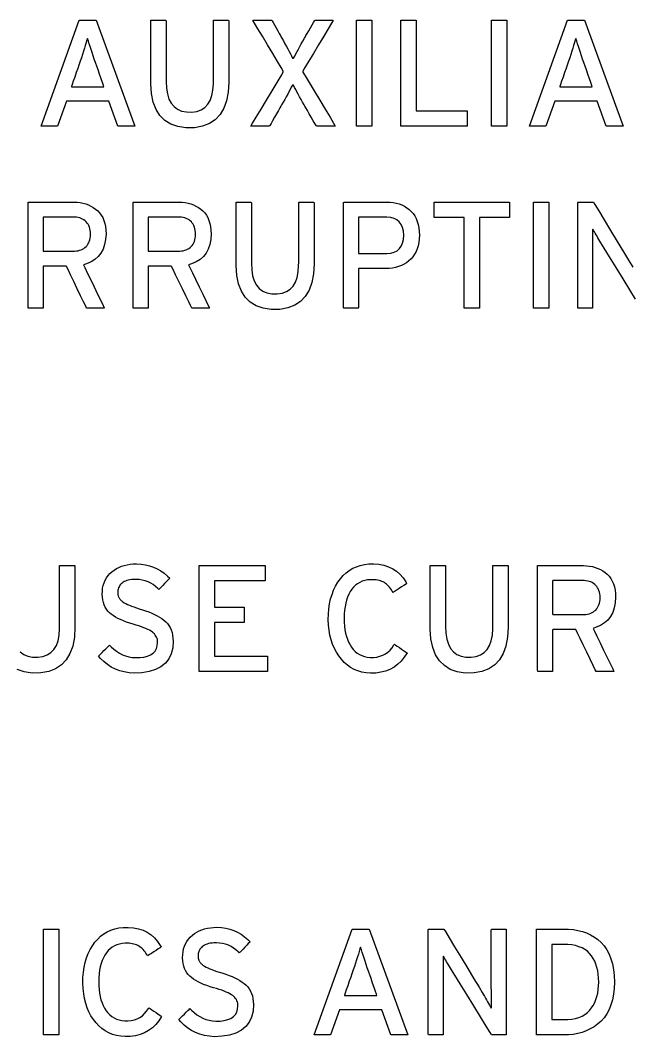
# Model space of a CAD drawing. Extents: x 1 to 47.7, y 0.2 to 35.
# Drawn here: x 10.667 to 12.182, y 21.796 to 24.312 of the extents above; entities that cross this region are included whole.
import ezdxf

# ---------------------------------------------------------------- set-up
doc = ezdxf.new("R2010")
doc.units = 0
doc.header["$MEASUREMENT"] = 0
doc.layers.add('7_0_____DWG', color=7, linetype='CONTINUOUS')

msp = doc.modelspace()

# ---------------------------------------------------------------- linework, layer by layer
at = {"layer": '7_0_____DWG'}
for points in [[(10.9077, 24.05), (10.8857, 24.1123), (10.7806, 24.1123), (10.7588, 24.05), (10.718, 24.05), (10.8124, 24.3124), (10.8542, 24.3124), (10.9498, 24.05), (10.9077, 24.05)], [(11.4984, 24.05), (11.4984, 24.3124), (11.5364, 24.3124), (11.5364, 24.05), (11.4984, 24.05)], [(11.6081, 24.05), (11.6081, 24.3124), (11.6461, 24.3124), (11.6461, 24.0884), (11.7729, 24.0884), (11.7729, 24.05), (11.6081, 24.05)], [(11.8327, 24.05), (11.8327, 24.3124), (11.8708, 24.3124), (11.8708, 24.05), (11.8327, 24.05)], [(12.1165, 24.05), (12.0945, 24.1123), (11.9894, 24.1123), (11.9676, 24.05), (11.9268, 24.05), (12.0213, 24.3124), (12.063, 24.3124), (12.1586, 24.05), (12.1165, 24.05)], [(11.8036, 23.8239), (11.8036, 23.6), (11.7655, 23.6), (11.7655, 23.8239), (11.6914, 23.8239), (11.6914, 23.8624), (11.8778, 23.8624), (11.8778, 23.8239), (11.8036, 23.8239)], [(11.9367, 23.6), (11.9367, 23.8624), (11.9748, 23.8624), (11.9748, 23.6), (11.9367, 23.6)], [(12.1897, 23.622), (12.1755, 23.6451), (12.1588, 23.6722), (12.1415, 23.7004), (12.1253, 23.7266), (12.1122, 23.748), (12.1039, 23.7614), (12.1013, 23.7658), (12.0988, 23.7699), (12.0964, 23.7739), (12.0941, 23.7778), (12.0919, 23.7815), (12.0897, 23.7852), (12.0877, 23.7887), (12.0857, 23.7921), (12.0838, 23.7954), (12.083, 23.7933), (12.083, 23.787), (12.083, 23.7805), (12.083, 23.7737), (12.0831, 23.7668), (12.0831, 23.7597), (12.0832, 23.7524), (12.0833, 23.7449), (12.0833, 23.7371), (12.0833, 23.7323), (12.0833, 23.7201), (12.0833, 23.7017), (12.0833, 23.6797), (12.0833, 23.6563), (12.0833, 23.6343), (12.0833, 23.6159), (12.0833, 23.6037), (12.0833, 23.6), (12.0816, 23.6), (12.0777, 23.6), (12.0724, 23.6), (12.0662, 23.6), (12.0599, 23.6), (12.0542, 23.6), (12.0496, 23.6), (12.0469, 23.6), (12.0464, 23.6018), (12.0464, 23.6188), (12.0464, 23.6498), (12.0464, 23.6899), (12.0464, 23.7344), (12.0464, 23.7786), (12.0464, 23.8177), (12.0464, 23.8469), (12.0464, 23.8616), (12.0471, 23.8624), (12.0503, 23.8624), (12.0554, 23.8624), (12.0615, 23.8624), (12.0682, 23.8624), (12.0746, 23.8624), (12.08, 23.8624), (12.0838, 23.8624), (12.0852, 23.8624), (12.0887, 23.8565), (12.0982, 23.841), (12.1117, 23.8185), (12.1276, 23.7921), (12.1441, 23.7647), (12.1596, 23.7392), (12.1721, 23.7184), (12.18, 23.7053), (12.1827, 23.7008)], [(10.6664, 22.7486), (10.675, 22.7421), (10.6853, 22.7378), (10.6971, 22.7354), (10.7103, 22.7352), (10.7226, 22.737), (10.7333, 22.7409), (10.7424, 22.7467), (10.7499, 22.7545), (10.7558, 22.7643), (10.76, 22.776), (10.7627, 22.7896), (10.7637, 22.8053), (10.7638, 22.8124), (10.7638, 22.826), (10.7638, 22.8469), (10.7638, 22.8722), (10.7638, 22.8989), (10.7638, 22.9241), (10.7638, 22.945), (10.7638, 22.9586), (10.7638, 22.9624), (10.7658, 22.9624), (10.77, 22.9624), (10.7756, 22.9624), (10.7821, 22.9624), (10.7887, 22.9624), (10.7946, 22.9624), (10.7991, 22.9624), (10.8016, 22.9624), (10.8018, 22.9603), (10.8018, 22.9485), (10.8018, 22.9289), (10.8018, 22.9044), (10.8018, 22.8779), (10.8018, 22.8522), (10.8018, 22.8303), (10.8018, 22.8151), (10.8018, 22.8094), (10.8003, 22.7848), (10.7962, 22.7631), (10.7895, 22.7445), (10.7802, 22.7289), (10.7684, 22.7163), (10.7539, 22.7067), (10.7369, 22.7001), (10.7172, 22.6965), (10.6955, 22.6962), (10.6757, 22.6993), (10.6584, 22.7054)], [(11.1093, 22.7), (11.1093, 22.9624), (11.273, 22.9624), (11.273, 22.9243), (11.1473, 22.9243), (11.1473, 22.8591), (11.2204, 22.8591), (11.2204, 22.821), (11.1473, 22.821), (11.1473, 22.7381), (11.2786, 22.7381), (11.2786, 22.7), (11.1093, 22.7)], [(10.7238, 21.8), (10.7238, 22.0624), (10.7619, 22.0624), (10.7619, 21.8), (10.7238, 21.8)], [(11.5835, 21.8), (11.5615, 21.8623), (11.4564, 21.8623), (11.4346, 21.8), (11.3938, 21.8), (11.4883, 22.0624), (11.53, 22.0624), (11.6256, 21.8), (11.5835, 21.8)]]:
    msp.add_lwpolyline(points, dxfattribs=at)
for points in [[(11.1825, 24.1594), (11.181, 24.1347), (11.1769, 24.1131), (11.1702, 24.0945), (11.1609, 24.0789), (11.149, 24.0663), (11.1346, 24.0567), (11.1175, 24.0501), (11.0979, 24.0465), (11.0762, 24.0462), (11.0564, 24.0493), (11.0391, 24.0553), (11.0244, 24.0644), (11.0123, 24.0765), (11.0027, 24.0917), (10.9957, 24.1098), (10.9913, 24.1309), (10.9894, 24.155), (10.9893, 24.1639), (10.9893, 24.1774), (10.9893, 24.1981), (10.9893, 24.2231), (10.9893, 24.2495), (10.9893, 24.2745), (10.9893, 24.2952), (10.9893, 24.3087), (10.9894, 24.3124), (10.9914, 24.3124), (10.9955, 24.3124), (11.0012, 24.3124), (11.0077, 24.3124), (11.0142, 24.3124), (11.0201, 24.3124), (11.0247, 24.3124), (11.0271, 24.3124), (11.0274, 24.3103), (11.0274, 24.2986), (11.0274, 24.2793), (11.0274, 24.2551), (11.0274, 24.2289), (11.0274, 24.2035), (11.0274, 24.1819), (11.0274, 24.1668), (11.0274, 24.1612), (11.0282, 24.1446), (11.0305, 24.13), (11.0345, 24.1175), (11.04, 24.107), (11.0471, 24.0986), (11.0557, 24.0921), (11.0659, 24.0877), (11.0777, 24.0854), (11.0909, 24.0851), (11.1033, 24.087), (11.114, 24.0909), (11.1231, 24.0967), (11.1306, 24.1045), (11.1364, 24.1142), (11.1407, 24.1259), (11.1434, 24.1396), (11.1444, 24.1552), (11.1444, 24.1624), (11.1444, 24.176), (11.1444, 24.1969), (11.1444, 24.2221), (11.1444, 24.2488), (11.1444, 24.2741), (11.1444, 24.295), (11.1444, 24.3086), (11.1445, 24.3124), (11.1464, 24.3124), (11.1506, 24.3124), (11.1563, 24.3124), (11.1628, 24.3124), (11.1693, 24.3124), (11.1752, 24.3124), (11.1798, 24.3124), (11.1822, 24.3124), (11.1825, 24.3102), (11.1825, 24.2985), (11.1825, 24.2789), (11.1825, 24.2544), (11.1825, 24.2279), (11.1825, 24.2022), (11.1825, 24.1803), (11.1825, 24.1651)], [(11.3997, 24.05), (11.3986, 24.0518), (11.3957, 24.0568), (11.3916, 24.0639), (11.3868, 24.0722), (11.3818, 24.0809), (11.3771, 24.0891), (11.3732, 24.0957), (11.3708, 24.0999), (11.3692, 24.1028), (11.3652, 24.1098), (11.3615, 24.1165), (11.3579, 24.123), (11.3545, 24.1292), (11.3512, 24.1352), (11.3482, 24.1409), (11.3453, 24.1464), (11.3425, 24.1516), (11.34, 24.1516), (11.3374, 24.1465), (11.3346, 24.1411), (11.3316, 24.1354), (11.3284, 24.1294), (11.3249, 24.1232), (11.3213, 24.1167), (11.3174, 24.1099), (11.3134, 24.1028), (11.3117, 24.0999), (11.3093, 24.0957), (11.3055, 24.0891), (11.3009, 24.0809), (11.2959, 24.0722), (11.2911, 24.0639), (11.2871, 24.0568), (11.2843, 24.0518), (11.2832, 24.05), (11.2815, 24.05), (11.2771, 24.05), (11.2707, 24.05), (11.2631, 24.05), (11.2552, 24.05), (11.2479, 24.05), (11.2419, 24.05), (11.238, 24.05), (11.2373, 24.0503), (11.2416, 24.0575), (11.2504, 24.0722), (11.2624, 24.0921), (11.276, 24.1147), (11.2897, 24.1377), (11.3022, 24.1585), (11.312, 24.1747), (11.3176, 24.184), (11.3176, 24.1865), (11.3124, 24.1952), (11.3033, 24.2105), (11.2915, 24.23), (11.2786, 24.2516), (11.2659, 24.2728), (11.2547, 24.2915), (11.2464, 24.3053), (11.2424, 24.3121), (11.2432, 24.3124), (11.2471, 24.3124), (11.2532, 24.3124), (11.2606, 24.3124), (11.2686, 24.3124), (11.2763, 24.3124), (11.2828, 24.3124), (11.2874, 24.3124), (11.2891, 24.3124), (11.2899, 24.3108), (11.2922, 24.3068), (11.2956, 24.3009), (11.2995, 24.2939), (11.3036, 24.2867), (11.3074, 24.28), (11.3105, 24.2744), (11.3125, 24.2709), (11.3141, 24.2683), (11.318, 24.2612), (11.3217, 24.2545), (11.3253, 24.2479), (11.3287, 24.2416), (11.332, 24.2356), (11.3351, 24.2298), (11.3379, 24.2242), (11.3407, 24.2189), (11.3432, 24.2188), (11.3459, 24.224), (11.3487, 24.2295), (11.3518, 24.2352), (11.355, 24.2413), (11.3584, 24.2476), (11.3621, 24.2542), (11.3659, 24.2611), (11.3699, 24.2682), (11.3714, 24.2709), (11.3734, 24.2744), (11.3766, 24.28), (11.3805, 24.2867), (11.3846, 24.2939), (11.3886, 24.3009), (11.392, 24.3068), (11.3944, 24.3108), (11.3953, 24.3124), (11.3969, 24.3124), (11.4014, 24.3124), (11.4078, 24.3124), (11.4154, 24.3124), (11.4232, 24.3124), (11.4306, 24.3124), (11.4366, 24.3124), (11.4404, 24.3124), (11.4412, 24.3121), (11.4372, 24.3054), (11.4289, 24.2916), (11.4177, 24.2729), (11.405, 24.2517), (11.392, 24.2303), (11.3803, 24.2108), (11.3712, 24.1956), (11.366, 24.1869), (11.366, 24.1844), (11.3716, 24.1751), (11.3814, 24.1588), (11.3939, 24.1379), (11.4076, 24.1149), (11.4212, 24.0922), (11.4332, 24.0723), (11.442, 24.0575), (11.4463, 24.0503), (11.4456, 24.05), (11.4417, 24.05), (11.4356, 24.05), (11.4281, 24.05), (11.4201, 24.05), (11.4124, 24.05), (11.4059, 24.05), (11.4014, 24.05)], [(10.8525, 24.2078), (10.8496, 24.2164), (10.8468, 24.2247), (10.8442, 24.2326), (10.8417, 24.2402), (10.8393, 24.2475), (10.8371, 24.2543), (10.8351, 24.2609), (10.8331, 24.2671), (10.8314, 24.2635), (10.8295, 24.2571), (10.8275, 24.2504), (10.8253, 24.2433), (10.8229, 24.2358), (10.8203, 24.2279), (10.8176, 24.2196), (10.8147, 24.211), (10.8132, 24.2065), (10.8115, 24.2015), (10.8086, 24.1932), (10.805, 24.1829), (10.8012, 24.1719), (10.7976, 24.1617), (10.7947, 24.1533), (10.793, 24.1483), (10.7932, 24.1474), (10.7989, 24.1474), (10.8094, 24.1474), (10.8229, 24.1474), (10.8376, 24.1474), (10.8517, 24.1474), (10.8636, 24.1474), (10.8714, 24.1474), (10.8736, 24.1475), (10.8724, 24.1509), (10.8699, 24.1581), (10.8665, 24.1678), (10.8627, 24.1787), (10.8589, 24.1895), (10.8557, 24.1988), (10.8534, 24.2053)], [(12.0614, 24.2078), (12.0585, 24.2164), (12.0557, 24.2247), (12.053, 24.2326), (12.0506, 24.2402), (12.0482, 24.2475), (12.046, 24.2543), (12.0439, 24.2609), (12.042, 24.2671), (12.0402, 24.2635), (12.0384, 24.2571), (12.0363, 24.2504), (12.0341, 24.2433), (12.0317, 24.2358), (12.0292, 24.2279), (12.0265, 24.2196), (12.0236, 24.211), (12.0221, 24.2065), (12.0203, 24.2015), (12.0174, 24.1932), (12.0139, 24.1829), (12.0101, 24.1719), (12.0065, 24.1617), (12.0036, 24.1533), (12.0018, 24.1483), (12.0021, 24.1474), (12.0078, 24.1474), (12.0183, 24.1474), (12.0317, 24.1474), (12.0464, 24.1474), (12.0606, 24.1474), (12.0725, 24.1474), (12.0803, 24.1474), (12.0824, 24.1475), (12.0812, 24.1509), (12.0787, 24.1581), (12.0753, 24.1678), (12.0715, 24.1787), (12.0678, 24.1895), (12.0645, 24.1988), (12.0623, 24.2053)], [(10.8787, 23.7839), (10.8777, 23.77), (10.8753, 23.7574), (10.8715, 23.7461), (10.8662, 23.7362), (10.8594, 23.7275), (10.8512, 23.7202), (10.8416, 23.7142), (10.8305, 23.7095), (10.823, 23.7067), (10.8262, 23.7001), (10.8323, 23.6875), (10.8402, 23.6711), (10.8491, 23.6528), (10.8579, 23.6345), (10.8657, 23.6184), (10.8716, 23.6063), (10.8745, 23.6003), (10.8738, 23.6), (10.8701, 23.6), (10.8642, 23.6), (10.8571, 23.6), (10.8495, 23.6), (10.8423, 23.6), (10.8362, 23.6), (10.832, 23.6), (10.8306, 23.6), (10.8285, 23.6045), (10.8232, 23.6153), (10.8159, 23.6304), (10.8075, 23.6478), (10.7988, 23.6657), (10.7909, 23.6821), (10.7846, 23.695), (10.7809, 23.7026), (10.7799, 23.7038), (10.776, 23.7038), (10.769, 23.7038), (10.7601, 23.7038), (10.7502, 23.7038), (10.7405, 23.7038), (10.732, 23.7038), (10.7258, 23.7038), (10.7229, 23.7038), (10.7229, 23.7012), (10.7229, 23.692), (10.7229, 23.6779), (10.7229, 23.6609), (10.7229, 23.6429), (10.7229, 23.6259), (10.7229, 23.6119), (10.7229, 23.6026), (10.7228, 23.6), (10.721, 23.6), (10.7169, 23.6), (10.7114, 23.6), (10.7051, 23.6), (10.6987, 23.6), (10.6929, 23.6), (10.6884, 23.6), (10.6859, 23.6), (10.6856, 23.603), (10.6856, 23.6222), (10.6856, 23.6549), (10.6856, 23.6963), (10.6856, 23.7415), (10.6856, 23.7856), (10.6856, 23.8237), (10.6856, 23.8509), (10.6856, 23.8623), (10.689, 23.8624), (10.6995, 23.8624), (10.715, 23.8624), (10.7334, 23.8624), (10.7527, 23.8624), (10.7707, 23.8624), (10.7854, 23.8624), (10.7948, 23.8624), (10.7992, 23.8624), (10.807, 23.862), (10.8144, 23.8611), (10.8216, 23.8597), (10.8284, 23.8578), (10.835, 23.8554), (10.8412, 23.8525), (10.8472, 23.8491), (10.8528, 23.8452), (10.8581, 23.8408), (10.8629, 23.8357), (10.867, 23.83), (10.8705, 23.8238), (10.8734, 23.817), (10.8756, 23.8096), (10.8773, 23.8016), (10.8783, 23.7931)], [(11.1389, 23.7839), (11.1379, 23.77), (11.1355, 23.7574), (11.1317, 23.7461), (11.1264, 23.7362), (11.1196, 23.7275), (11.1114, 23.7202), (11.1018, 23.7142), (11.0907, 23.7095), (11.0832, 23.7067), (11.0864, 23.7001), (11.0925, 23.6875), (11.1004, 23.6711), (11.1093, 23.6528), (11.1181, 23.6345), (11.1259, 23.6184), (11.1318, 23.6063), (11.1347, 23.6003), (11.134, 23.6), (11.1303, 23.6), (11.1244, 23.6), (11.1173, 23.6), (11.1097, 23.6), (11.1025, 23.6), (11.0964, 23.6), (11.0922, 23.6), (11.0908, 23.6), (11.0887, 23.6045), (11.0834, 23.6153), (11.0761, 23.6304), (11.0677, 23.6478), (11.059, 23.6657), (11.0511, 23.6821), (11.0448, 23.695), (11.0411, 23.7026), (11.0401, 23.7038), (11.0362, 23.7038), (11.0292, 23.7038), (11.0203, 23.7038), (11.0104, 23.7038), (11.0007, 23.7038), (10.9922, 23.7038), (10.986, 23.7038), (10.9831, 23.7038), (10.9831, 23.7012), (10.9831, 23.692), (10.9831, 23.6779), (10.9831, 23.6609), (10.9831, 23.6429), (10.9831, 23.6259), (10.9831, 23.6119), (10.9831, 23.6026), (10.983, 23.6), (10.9812, 23.6), (10.9771, 23.6), (10.9716, 23.6), (10.9653, 23.6), (10.9589, 23.6), (10.9531, 23.6), (10.9486, 23.6), (10.9461, 23.6), (10.9458, 23.603), (10.9458, 23.6222), (10.9458, 23.6549), (10.9458, 23.6963), (10.9458, 23.7415), (10.9458, 23.7856), (10.9458, 23.8237), (10.9458, 23.8509), (10.9458, 23.8623), (10.9492, 23.8624), (10.9597, 23.8624), (10.9752, 23.8624), (10.9936, 23.8624), (11.0129, 23.8624), (11.0309, 23.8624), (11.0456, 23.8624), (11.055, 23.8624), (11.0594, 23.8624), (11.0672, 23.862), (11.0746, 23.8611), (11.0818, 23.8597), (11.0886, 23.8578), (11.0952, 23.8554), (11.1014, 23.8525), (11.1074, 23.8491), (11.113, 23.8452), (11.1183, 23.8408), (11.1231, 23.8357), (11.1272, 23.83), (11.1307, 23.8238), (11.1336, 23.817), (11.1358, 23.8096), (11.1375, 23.8016), (11.1385, 23.7931)], [(11.3936, 23.7094), (11.3921, 23.6847), (11.388, 23.6631), (11.3813, 23.6445), (11.372, 23.6289), (11.3602, 23.6163), (11.3457, 23.6067), (11.3287, 23.6001), (11.309, 23.5965), (11.2873, 23.5962), (11.2675, 23.5993), (11.2502, 23.6054), (11.2355, 23.6145), (11.2234, 23.6266), (11.2139, 23.6417), (11.2068, 23.6598), (11.2024, 23.6809), (11.2005, 23.705), (11.2005, 23.7139), (11.2005, 23.7274), (11.2005, 23.7481), (11.2005, 23.7731), (11.2005, 23.7995), (11.2005, 23.8245), (11.2005, 23.8452), (11.2005, 23.8587), (11.2005, 23.8624), (11.2025, 23.8624), (11.2067, 23.8624), (11.2123, 23.8624), (11.2188, 23.8624), (11.2254, 23.8624), (11.2313, 23.8624), (11.2358, 23.8624), (11.2383, 23.8624), (11.2385, 23.8603), (11.2385, 23.8486), (11.2385, 23.8293), (11.2385, 23.8051), (11.2385, 23.7789), (11.2385, 23.7535), (11.2385, 23.7319), (11.2385, 23.7168), (11.2385, 23.7112), (11.2393, 23.6946), (11.2417, 23.68), (11.2456, 23.6675), (11.2511, 23.657), (11.2582, 23.6486), (11.2668, 23.6421), (11.2771, 23.6377), (11.2889, 23.6354), (11.3021, 23.6352), (11.3144, 23.637), (11.3251, 23.6409), (11.3342, 23.6467), (11.3417, 23.6545), (11.3476, 23.6642), (11.3518, 23.676), (11.3545, 23.6896), (11.3555, 23.7053), (11.3556, 23.7124), (11.3556, 23.726), (11.3556, 23.7469), (11.3556, 23.7722), (11.3556, 23.7989), (11.3556, 23.8241), (11.3556, 23.845), (11.3556, 23.8586), (11.3556, 23.8624), (11.3576, 23.8624), (11.3617, 23.8624), (11.3674, 23.8624), (11.3739, 23.8624), (11.3805, 23.8624), (11.3864, 23.8624), (11.3909, 23.8624), (11.3934, 23.8624), (11.3936, 23.8603), (11.3936, 23.8485), (11.3936, 23.8289), (11.3936, 23.8044), (11.3936, 23.7779), (11.3936, 23.7522), (11.3936, 23.7303), (11.3936, 23.7151)], [(11.6543, 23.7803), (11.6539, 23.7711), (11.6529, 23.7624), (11.6513, 23.7543), (11.649, 23.7467), (11.6461, 23.7396), (11.6426, 23.7331), (11.6384, 23.7271), (11.6337, 23.7216), (11.6283, 23.7167), (11.6226, 23.7123), (11.6165, 23.7085), (11.6099, 23.7053), (11.603, 23.7026), (11.5956, 23.7006), (11.5879, 23.6991), (11.5797, 23.6981), (11.5711, 23.6978), (11.5681, 23.6978), (11.5618, 23.6978), (11.5525, 23.6978), (11.5414, 23.6978), (11.5298, 23.6978), (11.519, 23.6978), (11.5102, 23.6978), (11.5048, 23.6978), (11.5036, 23.6973), (11.5036, 23.6914), (11.5036, 23.6799), (11.5036, 23.6648), (11.5036, 23.6479), (11.5036, 23.6312), (11.5036, 23.6164), (11.5036, 23.6054), (11.5036, 23.6002), (11.5028, 23.6), (11.4995, 23.6), (11.4944, 23.6), (11.4882, 23.6), (11.4817, 23.6), (11.4756, 23.6), (11.4705, 23.6), (11.4672, 23.6), (11.4663, 23.6005), (11.4663, 23.6145), (11.4663, 23.6439), (11.4663, 23.6836), (11.4663, 23.7286), (11.4663, 23.7739), (11.4663, 23.8145), (11.4663, 23.8453), (11.4663, 23.8612), (11.4682, 23.8624), (11.4769, 23.8624), (11.4909, 23.8624), (11.5082, 23.8624), (11.5267, 23.8624), (11.5445, 23.8624), (11.5594, 23.8624), (11.5694, 23.8624), (11.5736, 23.8624), (11.5818, 23.862), (11.5896, 23.8612), (11.597, 23.8597), (11.6041, 23.8577), (11.6108, 23.8552), (11.6172, 23.8521), (11.6231, 23.8485), (11.6287, 23.8443), (11.634, 23.8394), (11.6387, 23.834), (11.6428, 23.828), (11.6462, 23.8215), (11.6491, 23.8143), (11.6513, 23.8067), (11.6529, 23.7984), (11.6539, 23.7896)], [(10.8403, 23.7828), (10.84, 23.7877), (10.8395, 23.7922), (10.8386, 23.7965), (10.8375, 23.8005), (10.836, 23.8041), (10.8342, 23.8075), (10.8321, 23.8105), (10.8297, 23.8133), (10.827, 23.8158), (10.824, 23.8181), (10.8208, 23.8201), (10.8173, 23.8218), (10.8136, 23.8231), (10.8096, 23.8241), (10.8054, 23.8249), (10.801, 23.8253), (10.7969, 23.8254), (10.7933, 23.8254), (10.7851, 23.8254), (10.7738, 23.8254), (10.7609, 23.8254), (10.7479, 23.8254), (10.7363, 23.8254), (10.7275, 23.8254), (10.7231, 23.8254), (10.7229, 23.8237), (10.7229, 23.8163), (10.7229, 23.8047), (10.7229, 23.7906), (10.7229, 23.7756), (10.7229, 23.7615), (10.7229, 23.7499), (10.7229, 23.7425), (10.7231, 23.7408), (10.7275, 23.7408), (10.7363, 23.7408), (10.7479, 23.7408), (10.7609, 23.7408), (10.7738, 23.7408), (10.7851, 23.7408), (10.7933, 23.7408), (10.7969, 23.7408), (10.8009, 23.7409), (10.8053, 23.7413), (10.8094, 23.742), (10.8133, 23.743), (10.817, 23.7443), (10.8204, 23.7458), (10.8236, 23.7477), (10.8266, 23.7499), (10.8294, 23.7523), (10.8319, 23.755), (10.834, 23.7581), (10.8359, 23.7614), (10.8374, 23.7651), (10.8386, 23.7691), (10.8395, 23.7733), (10.84, 23.7779)], [(11.1005, 23.7828), (11.1002, 23.7877), (11.0997, 23.7922), (11.0988, 23.7965), (11.0977, 23.8005), (11.0962, 23.8041), (11.0944, 23.8075), (11.0923, 23.8105), (11.0899, 23.8133), (11.0872, 23.8158), (11.0842, 23.8181), (11.081, 23.8201), (11.0775, 23.8218), (11.0738, 23.8231), (11.0698, 23.8241), (11.0656, 23.8249), (11.0612, 23.8253), (11.0571, 23.8254), (11.0535, 23.8254), (11.0453, 23.8254), (11.034, 23.8254), (11.0211, 23.8254), (11.0081, 23.8254), (10.9965, 23.8254), (10.9877, 23.8254), (10.9833, 23.8254), (10.9831, 23.8237), (10.9831, 23.8163), (10.9831, 23.8047), (10.9831, 23.7906), (10.9831, 23.7756), (10.9831, 23.7615), (10.9831, 23.7499), (10.9831, 23.7425), (10.9833, 23.7408), (10.9877, 23.7408), (10.9965, 23.7408), (11.0081, 23.7408), (11.0211, 23.7408), (11.034, 23.7408), (11.0453, 23.7408), (11.0535, 23.7408), (11.0571, 23.7408), (11.0611, 23.7409), (11.0655, 23.7413), (11.0696, 23.742), (11.0735, 23.743), (11.0772, 23.7443), (11.0806, 23.7458), (11.0838, 23.7477), (11.0868, 23.7499), (11.0896, 23.7523), (11.0921, 23.755), (11.0942, 23.7581), (11.0961, 23.7614), (11.0976, 23.7651), (11.0988, 23.7691), (11.0997, 23.7733), (11.1002, 23.7779)], [(11.6155, 23.7803), (11.6147, 23.7905), (11.6126, 23.7995), (11.6092, 23.8071), (11.6046, 23.8134), (11.5988, 23.8184), (11.5918, 23.822), (11.5835, 23.8244), (11.574, 23.8254), (11.5701, 23.8254), (11.5635, 23.8254), (11.5535, 23.8254), (11.5415, 23.8254), (11.5291, 23.8254), (11.5178, 23.8254), (11.5089, 23.8254), (11.5041, 23.8254), (11.5036, 23.824), (11.5036, 23.8164), (11.5036, 23.8038), (11.5036, 23.7883), (11.5036, 23.7718), (11.5036, 23.7563), (11.5036, 23.7438), (11.5036, 23.7361), (11.5041, 23.7347), (11.5089, 23.7347), (11.5178, 23.7347), (11.5291, 23.7347), (11.5415, 23.7347), (11.5535, 23.7347), (11.5635, 23.7347), (11.5701, 23.7347), (11.574, 23.7348), (11.5838, 23.7359), (11.5922, 23.7383), (11.5993, 23.742), (11.6052, 23.747), (11.6097, 23.7534), (11.613, 23.761), (11.6149, 23.77)], [(11.0448, 22.7753), (11.0437, 22.7588), (11.0402, 22.7441), (11.0342, 22.7314), (11.0257, 22.7207), (11.0148, 22.7118), (11.0014, 22.7049), (10.9856, 22.6999), (10.9672, 22.6969), (10.9482, 22.6959), (10.9357, 22.6969), (10.9238, 22.6989), (10.9125, 22.7019), (10.9018, 22.706), (10.8917, 22.7111), (10.8822, 22.7172), (10.8733, 22.7244), (10.865, 22.7326), (10.8603, 22.7383), (10.862, 22.74), (10.8651, 22.7431), (10.8692, 22.7471), (10.8737, 22.7517), (10.8783, 22.7562), (10.8824, 22.7603), (10.8856, 22.7635), (10.8873, 22.7652), (10.8912, 22.7615), (10.8978, 22.7554), (10.9047, 22.75), (10.9119, 22.7454), (10.9193, 22.7416), (10.927, 22.7386), (10.9349, 22.7364), (10.9432, 22.7349), (10.9516, 22.7343), (10.9624, 22.7345), (10.9726, 22.7357), (10.9815, 22.738), (10.9891, 22.7412), (10.9952, 22.7454), (11.0001, 22.7506), (11.0035, 22.7568), (11.0056, 22.7639), (11.0064, 22.7721), (11.0062, 22.7757), (11.0058, 22.7789), (11.005, 22.782), (11.0039, 22.7849), (11.0024, 22.7877), (11.0007, 22.7904), (10.9986, 22.7929), (10.9962, 22.7953), (10.9935, 22.7976), (10.9902, 22.7998), (10.9864, 22.802), (10.9822, 22.8042), (10.9774, 22.8064), (10.9722, 22.8085), (10.9665, 22.8106), (10.9603, 22.8127), (10.9536, 22.8148), (10.9459, 22.817), (10.9373, 22.8196), (10.9292, 22.8224), (10.9216, 22.8254), (10.9145, 22.8284), (10.908, 22.8316), (10.9019, 22.8349), (10.8964, 22.8384), (10.8915, 22.842), (10.887, 22.8457), (10.883, 22.8498), (10.8795, 22.8543), (10.8765, 22.8593), (10.8741, 22.8648), (10.8722, 22.8707), (10.8707, 22.8771), (10.8698, 22.884), (10.8694, 22.8913), (10.8696, 22.899), (10.8704, 22.9063), (10.8719, 22.9133), (10.8739, 22.9199), (10.8766, 22.9261), (10.8799, 22.9319), (10.8838, 22.9374), (10.8884, 22.9424), (10.8935, 22.9471), (10.899, 22.9512), (10.9047, 22.9548), (10.9108, 22.9579), (10.9171, 22.9605), (10.9239, 22.9627), (10.9309, 22.9644), (10.9383, 22.9656), (10.946, 22.9663), (10.9544, 22.9666), (10.9655, 22.966), (10.9762, 22.9644), (10.9865, 22.962), (10.9963, 22.9587), (11.0057, 22.9545), (11.0146, 22.9494), (11.023, 22.9434), (11.031, 22.9365), (11.0364, 22.9309), (11.0349, 22.9294), (11.032, 22.9263), (11.028, 22.9222), (11.0235, 22.9176), (11.019, 22.9129), (11.0149, 22.9086), (11.0116, 22.9052), (11.0098, 22.9033), (11.007, 22.9057), (11.0014, 22.9107), (10.9955, 22.9152), (10.9893, 22.9189), (10.9827, 22.9221), (10.9758, 22.9246), (10.9685, 22.9264), (10.9609, 22.9276), (10.953, 22.9281), (10.9469, 22.9281), (10.9423, 22.9277), (10.9379, 22.9271), (10.9338, 22.9264), (10.9301, 22.9253), (10.9267, 22.9241), (10.9236, 22.9227), (10.9208, 22.921), (10.9183, 22.9191), (10.9161, 22.9169), (10.9141, 22.9146), (10.9124, 22.9122), (10.911, 22.9097), (10.9098, 22.9071), (10.9089, 22.9043), (10.9083, 22.9015), (10.9079, 22.8985), (10.9078, 22.8954), (10.9078, 22.8939), (10.9079, 22.8924), (10.9081, 22.891), (10.9083, 22.8896), (10.9086, 22.8883), (10.909, 22.887), (10.9094, 22.8858), (10.9099, 22.8846), (10.9104, 22.8835), (10.9111, 22.8822), (10.9118, 22.881), (10.9127, 22.8798), (10.9136, 22.8786), (10.9147, 22.8774), (10.9159, 22.8762), (10.9171, 22.8751), (10.9185, 22.8739), (10.9206, 22.8724), (10.9238, 22.8704), (10.9275, 22.8683), (10.9317, 22.8662), (10.9365, 22.8641), (10.9418, 22.8619), (10.9475, 22.8598), (10.9538, 22.8576), (10.9606, 22.8554), (10.9686, 22.853), (10.9768, 22.8503), (10.9845, 22.8475), (10.9919, 22.8445), (10.9988, 22.8414), (11.0052, 22.8381), (11.0112, 22.8347), (11.0168, 22.8311), (11.022, 22.8274), (11.0267, 22.8234), (11.0309, 22.819), (11.0345, 22.8141), (11.0376, 22.8088), (11.0401, 22.803), (11.0421, 22.7968), (11.0435, 22.7901), (11.0444, 22.7829)], [(11.624, 22.746), (11.6171, 22.7353), (11.6094, 22.7259), (11.6009, 22.7178), (11.5916, 22.711), (11.5815, 22.7054), (11.5706, 22.7011), (11.5588, 22.698), (11.5463, 22.6963), (11.5335, 22.6959), (11.5225, 22.6968), (11.5121, 22.6987), (11.5023, 22.7016), (11.493, 22.7054), (11.4843, 22.7101), (11.4761, 22.7159), (11.4685, 22.7225), (11.4615, 22.7302), (11.455, 22.7386), (11.4491, 22.7476), (11.444, 22.7572), (11.4396, 22.7675), (11.436, 22.7784), (11.4331, 22.79), (11.431, 22.8022), (11.4296, 22.815), (11.429, 22.8285), (11.4293, 22.8422), (11.4303, 22.8553), (11.4322, 22.8678), (11.4347, 22.8797), (11.4381, 22.8909), (11.4421, 22.9015), (11.447, 22.9115), (11.4525, 22.9209), (11.4589, 22.9296), (11.4657, 22.9375), (11.473, 22.9445), (11.4809, 22.9505), (11.4894, 22.9555), (11.4985, 22.9596), (11.5081, 22.9628), (11.5183, 22.965), (11.529, 22.9663), (11.5411, 22.9665), (11.5544, 22.9654), (11.5667, 22.963), (11.5781, 22.9593), (11.5885, 22.9544), (11.5979, 22.9482), (11.6064, 22.9407), (11.614, 22.932), (11.6206, 22.922), (11.6225, 22.9173), (11.6199, 22.9157), (11.6157, 22.913), (11.6105, 22.9096), (11.6047, 22.9059), (11.5991, 22.9023), (11.5943, 22.8991), (11.5908, 22.8969), (11.5892, 22.8959), (11.5873, 22.899), (11.5851, 22.9024), (11.5828, 22.9056), (11.5804, 22.9085), (11.578, 22.9113), (11.5755, 22.9138), (11.573, 22.9162), (11.5704, 22.9183), (11.5677, 22.9201), (11.5647, 22.9217), (11.5616, 22.9231), (11.5583, 22.9243), (11.5548, 22.9253), (11.5511, 22.9261), (11.5473, 22.9268), (11.5433, 22.9272), (11.5391, 22.9274), (11.5334, 22.9273), (11.5262, 22.9267), (11.5194, 22.9254), (11.5129, 22.9234), (11.5069, 22.9208), (11.5014, 22.9175), (11.4962, 22.9136), (11.4915, 22.909), (11.4872, 22.9038), (11.4833, 22.8979), (11.4797, 22.8914), (11.4767, 22.8844), (11.4741, 22.877), (11.472, 22.869), (11.4703, 22.8605), (11.4691, 22.8515), (11.4684, 22.842), (11.4681, 22.832), (11.4683, 22.822), (11.469, 22.8125), (11.4701, 22.8036), (11.4717, 22.7951), (11.4738, 22.7871), (11.4763, 22.7797), (11.4793, 22.7727), (11.4828, 22.7662), (11.4867, 22.7602), (11.4909, 22.7546), (11.4956, 22.7497), (11.5007, 22.7455), (11.5062, 22.7421), (11.5121, 22.7393), (11.5185, 22.7372), (11.5253, 22.7358), (11.5325, 22.735), (11.5405, 22.735), (11.5487, 22.7359), (11.5564, 22.7376), (11.5636, 22.7401), (11.5702, 22.7435), (11.5763, 22.7478), (11.5818, 22.753), (11.5868, 22.759), (11.5913, 22.7658), (11.593, 22.7674), (11.5956, 22.7656), (11.5997, 22.7627), (11.6048, 22.7592), (11.6102, 22.7555), (11.6154, 22.7519), (11.6198, 22.7489), (11.6228, 22.7468)], [(11.8743, 22.8094), (11.8728, 22.7848), (11.8687, 22.7631), (11.862, 22.7445), (11.8527, 22.7289), (11.8408, 22.7163), (11.8264, 22.7067), (11.8093, 22.7001), (11.7896, 22.6965), (11.768, 22.6962), (11.7481, 22.6993), (11.7309, 22.7054), (11.7162, 22.7145), (11.7041, 22.7266), (11.6945, 22.7417), (11.6875, 22.7598), (11.6831, 22.7809), (11.6812, 22.805), (11.6811, 22.8139), (11.6811, 22.8274), (11.6811, 22.8481), (11.6811, 22.8731), (11.6811, 22.8995), (11.6811, 22.9245), (11.6811, 22.9452), (11.6811, 22.9587), (11.6812, 22.9624), (11.6831, 22.9624), (11.6873, 22.9624), (11.693, 22.9624), (11.6995, 22.9624), (11.706, 22.9624), (11.7119, 22.9624), (11.7165, 22.9624), (11.7189, 22.9624), (11.7192, 22.9603), (11.7192, 22.9486), (11.7192, 22.9293), (11.7192, 22.9051), (11.7192, 22.8789), (11.7192, 22.8535), (11.7192, 22.8319), (11.7192, 22.8168), (11.7192, 22.8112), (11.7199, 22.7946), (11.7223, 22.78), (11.7262, 22.7675), (11.7317, 22.757), (11.7388, 22.7486), (11.7475, 22.7421), (11.7577, 22.7378), (11.7695, 22.7354), (11.7827, 22.7352), (11.795, 22.737), (11.8057, 22.7409), (11.8148, 22.7467), (11.8223, 22.7545), (11.8282, 22.7643), (11.8325, 22.776), (11.8351, 22.7896), (11.8362, 22.8053), (11.8362, 22.8124), (11.8362, 22.826), (11.8362, 22.8469), (11.8362, 22.8722), (11.8362, 22.8989), (11.8362, 22.9241), (11.8362, 22.945), (11.8362, 22.9586), (11.8363, 22.9624), (11.8382, 22.9624), (11.8424, 22.9624), (11.8481, 22.9624), (11.8546, 22.9624), (11.8611, 22.9624), (11.867, 22.9624), (11.8716, 22.9624), (11.874, 22.9624), (11.8743, 22.9603), (11.8743, 22.9485), (11.8743, 22.9289), (11.8743, 22.9044), (11.8743, 22.8779), (11.8743, 22.8522), (11.8743, 22.8303), (11.8743, 22.8151)], [(12.1401, 22.8839), (12.1392, 22.87), (12.1367, 22.8574), (12.1329, 22.8461), (12.1276, 22.8362), (12.1208, 22.8275), (12.1127, 22.8202), (12.103, 22.8142), (12.0919, 22.8095), (12.0844, 22.8067), (12.0876, 22.8001), (12.0937, 22.7875), (12.1016, 22.7711), (12.1105, 22.7528), (12.1193, 22.7345), (12.1272, 22.7184), (12.133, 22.7063), (12.1359, 22.7003), (12.1352, 22.7), (12.1315, 22.7), (12.1257, 22.7), (12.1186, 22.7), (12.111, 22.7), (12.1037, 22.7), (12.0976, 22.7), (12.0934, 22.7), (12.0921, 22.7), (12.0899, 22.7045), (12.0847, 22.7153), (12.0774, 22.7304), (12.0689, 22.7478), (12.0602, 22.7657), (12.0523, 22.7821), (12.046, 22.795), (12.0423, 22.8026), (12.0413, 22.8038), (12.0374, 22.8038), (12.0305, 22.8038), (12.0215, 22.8038), (12.0117, 22.8038), (12.0019, 22.8038), (11.9934, 22.8038), (11.9872, 22.8038), (11.9844, 22.8038), (11.9843, 22.8012), (11.9843, 22.792), (11.9843, 22.7779), (11.9843, 22.7609), (11.9843, 22.7429), (11.9843, 22.7259), (11.9843, 22.7119), (11.9843, 22.7026), (11.9842, 22.7), (11.9824, 22.7), (11.9784, 22.7), (11.9728, 22.7), (11.9665, 22.7), (11.9601, 22.7), (11.9543, 22.7), (11.9498, 22.7), (11.9473, 22.7), (11.947, 22.703), (11.947, 22.7222), (11.947, 22.7549), (11.947, 22.7963), (11.947, 22.8415), (11.947, 22.8856), (11.947, 22.9237), (11.947, 22.9509), (11.947, 22.9623), (11.9504, 22.9624), (11.9609, 22.9624), (11.9764, 22.9624), (11.9948, 22.9624), (12.0141, 22.9624), (12.0321, 22.9624), (12.0468, 22.9624), (12.0562, 22.9624), (12.0606, 22.9624), (12.0684, 22.962), (12.0758, 22.9611), (12.083, 22.9597), (12.0898, 22.9578), (12.0964, 22.9554), (12.1026, 22.9525), (12.1086, 22.9491), (12.1142, 22.9452), (12.1195, 22.9408), (12.1243, 22.9357), (12.1284, 22.93), (12.1319, 22.9238), (12.1348, 22.917), (12.1371, 22.9096), (12.1387, 22.9016), (12.1397, 22.8931)], [(12.1017, 22.8828), (12.1015, 22.8877), (12.1009, 22.8922), (12.1001, 22.8965), (12.0989, 22.9005), (12.0974, 22.9041), (12.0956, 22.9075), (12.0935, 22.9105), (12.0911, 22.9133), (12.0884, 22.9158), (12.0854, 22.9181), (12.0822, 22.9201), (12.0787, 22.9218), (12.075, 22.9231), (12.071, 22.9241), (12.0668, 22.9249), (12.0624, 22.9253), (12.0584, 22.9254), (12.0547, 22.9254), (12.0465, 22.9254), (12.0352, 22.9254), (12.0223, 22.9254), (12.0093, 22.9254), (11.9977, 22.9254), (11.9889, 22.9254), (11.9845, 22.9254), (11.9843, 22.9237), (11.9843, 22.9163), (11.9843, 22.9047), (11.9843, 22.8906), (11.9843, 22.8756), (11.9843, 22.8615), (11.9843, 22.8499), (11.9843, 22.8425), (11.9845, 22.8408), (11.9889, 22.8408), (11.9977, 22.8408), (12.0093, 22.8408), (12.0223, 22.8408), (12.0352, 22.8408), (12.0465, 22.8408), (12.0547, 22.8408), (12.0584, 22.8408), (12.0623, 22.8409), (12.0667, 22.8413), (12.0708, 22.842), (12.0747, 22.843), (12.0784, 22.8443), (12.0819, 22.8458), (12.0851, 22.8477), (12.088, 22.8499), (12.0908, 22.8523), (12.0933, 22.8551), (12.0954, 22.8581), (12.0973, 22.8614), (12.0988, 22.8651), (12.1, 22.8691), (12.1009, 22.8733), (12.1015, 22.8779)], [(11.0164, 21.8459), (11.0096, 21.8353), (11.0019, 21.8259), (10.9934, 21.8178), (10.9841, 21.811), (10.974, 21.8054), (10.963, 21.8011), (10.9513, 21.798), (10.9387, 21.7963), (10.9259, 21.7959), (10.915, 21.7968), (10.9045, 21.7987), (10.8947, 21.8016), (10.8854, 21.8054), (10.8767, 21.8101), (10.8686, 21.8158), (10.861, 21.8225), (10.854, 21.8302), (10.8474, 21.8386), (10.8415, 21.8476), (10.8364, 21.8572), (10.832, 21.8675), (10.8284, 21.8784), (10.8255, 21.89), (10.8234, 21.9022), (10.8221, 21.915), (10.8215, 21.9285), (10.8217, 21.9422), (10.8228, 21.9553), (10.8246, 21.9678), (10.8272, 21.9797), (10.8305, 21.9909), (10.8346, 22.0015), (10.8394, 22.0115), (10.845, 22.0209), (10.8513, 22.0296), (10.8581, 22.0375), (10.8654, 22.0444), (10.8734, 22.0504), (10.8818, 22.0555), (10.8909, 22.0596), (10.9005, 22.0628), (10.9107, 22.065), (10.9215, 22.0663), (10.9336, 22.0665), (10.9469, 22.0653), (10.9592, 22.0629), (10.9705, 22.0593), (10.9809, 22.0543), (10.9904, 22.0481), (10.9989, 22.0407), (11.0064, 22.0319), (11.013, 22.022), (11.0149, 22.0173), (11.0124, 22.0157), (11.0082, 22.013), (11.0029, 22.0096), (10.9972, 22.0059), (10.9916, 22.0022), (10.9867, 21.9991), (10.9832, 21.9969), (10.9817, 21.9959), (10.9798, 21.999), (10.9775, 22.0024), (10.9752, 22.0056), (10.9729, 22.0085), (10.9704, 22.0113), (10.968, 22.0138), (10.9654, 22.0161), (10.9628, 22.0182), (10.9601, 22.0201), (10.9572, 22.0217), (10.954, 22.0231), (10.9507, 22.0243), (10.9472, 22.0253), (10.9436, 22.0261), (10.9397, 22.0267), (10.9357, 22.0272), (10.9315, 22.0274), (10.9259, 22.0273), (10.9186, 22.0267), (10.9118, 22.0253), (10.9054, 22.0234), (10.8994, 22.0208), (10.8938, 22.0175), (10.8887, 22.0136), (10.884, 22.009), (10.8797, 22.0038), (10.8757, 21.9979), (10.8722, 21.9914), (10.8691, 21.9844), (10.8665, 21.9769), (10.8644, 21.969), (10.8628, 21.9605), (10.8616, 21.9515), (10.8608, 21.942), (10.8606, 21.932), (10.8608, 21.922), (10.8614, 21.9125), (10.8626, 21.9036), (10.8642, 21.8951), (10.8662, 21.8871), (10.8688, 21.8797), (10.8718, 21.8727), (10.8752, 21.8662), (10.8791, 21.8602), (10.8834, 21.8546), (10.888, 21.8497), (10.8931, 21.8455), (10.8986, 21.8421), (10.9046, 21.8393), (10.9109, 21.8372), (10.9177, 21.8357), (10.9249, 21.835), (10.9329, 21.835), (10.9412, 21.8359), (10.9488, 21.8376), (10.956, 21.8401), (10.9626, 21.8435), (10.9687, 21.8478), (10.9742, 21.8529), (10.9793, 21.8589), (10.9837, 21.8658), (10.9855, 21.8673), (10.9881, 21.8655), (10.9922, 21.8627), (10.9972, 21.8592), (11.0026, 21.8555), (11.0078, 21.8519), (11.0122, 21.8489), (11.0153, 21.8467)], [(11.2436, 21.8753), (11.2426, 21.8588), (11.239, 21.8441), (11.233, 21.8314), (11.2246, 21.8207), (11.2137, 21.8118), (11.2003, 21.8049), (11.1844, 21.7999), (11.1661, 21.7968), (11.147, 21.7958), (11.1345, 21.7968), (11.1226, 21.7989), (11.1113, 21.8019), (11.1006, 21.806), (11.0905, 21.8111), (11.081, 21.8172), (11.0722, 21.8244), (11.0639, 21.8326), (11.0592, 21.8383), (11.0609, 21.84), (11.064, 21.8431), (11.068, 21.8471), (11.0726, 21.8517), (11.0772, 21.8562), (11.0813, 21.8603), (11.0844, 21.8635), (11.0862, 21.8652), (11.0901, 21.8615), (11.0967, 21.8554), (11.1036, 21.85), (11.1108, 21.8454), (11.1182, 21.8416), (11.1259, 21.8386), (11.1338, 21.8364), (11.142, 21.8349), (11.1505, 21.8342), (11.1613, 21.8345), (11.1715, 21.8357), (11.1804, 21.838), (11.1879, 21.8412), (11.1941, 21.8454), (11.1989, 21.8506), (11.2024, 21.8568), (11.2045, 21.8639), (11.2052, 21.8721), (11.2051, 21.8757), (11.2046, 21.8789), (11.2038, 21.882), (11.2027, 21.8849), (11.2013, 21.8877), (11.1996, 21.8904), (11.1975, 21.8929), (11.1951, 21.8953), (11.1924, 21.8976), (11.1891, 21.8998), (11.1853, 21.902), (11.181, 21.9042), (11.1763, 21.9064), (11.1711, 21.9085), (11.1654, 21.9106), (11.1592, 21.9127), (11.1525, 21.9148), (11.1448, 21.917), (11.1361, 21.9196), (11.128, 21.9224), (11.1204, 21.9253), (11.1134, 21.9284), (11.1068, 21.9316), (11.1008, 21.9349), (11.0953, 21.9384), (11.0903, 21.942), (11.0858, 21.9457), (11.0819, 21.9498), (11.0784, 21.9543), (11.0754, 21.9593), (11.073, 21.9648), (11.071, 21.9707), (11.0696, 21.9771), (11.0687, 21.984), (11.0683, 21.9913), (11.0685, 21.999), (11.0693, 22.0063), (11.0708, 22.0133), (11.0728, 22.0199), (11.0755, 22.0261), (11.0788, 22.0319), (11.0827, 22.0374), (11.0872, 22.0424), (11.0924, 22.0471), (11.0978, 22.0512), (11.1036, 22.0548), (11.1096, 22.0579), (11.116, 22.0605), (11.1227, 22.0627), (11.1298, 22.0643), (11.1372, 22.0656), (11.1449, 22.0663), (11.1532, 22.0666), (11.1644, 22.066), (11.1751, 22.0644), (11.1854, 22.062), (11.1952, 22.0587), (11.2045, 22.0545), (11.2134, 22.0494), (11.2219, 22.0434), (11.2299, 22.0365), (11.2352, 22.0309), (11.2338, 22.0294), (11.2308, 22.0263), (11.2269, 22.0222), (11.2224, 22.0176), (11.2178, 22.0129), (11.2137, 22.0086), (11.2105, 22.0052), (11.2086, 22.0033), (11.2058, 22.0057), (11.2003, 22.0107), (11.1944, 22.0152), (11.1882, 22.0189), (11.1816, 22.0221), (11.1747, 22.0245), (11.1674, 22.0264), (11.1598, 22.0276), (11.1518, 22.0281), (11.1458, 22.028), (11.1411, 22.0277), (11.1368, 22.0271), (11.1327, 22.0263), (11.129, 22.0253), (11.1255, 22.0241), (11.1224, 22.0226), (11.1196, 22.021), (11.1171, 22.0191), (11.1149, 22.0169), (11.113, 22.0146), (11.1113, 22.0122), (11.1099, 22.0097), (11.1087, 22.0071), (11.1078, 22.0043), (11.1072, 22.0014), (11.1068, 21.9984), (11.1067, 21.9954), (11.1067, 21.9939), (11.1068, 21.9924), (11.107, 21.991), (11.1072, 21.9896), (11.1075, 21.9883), (11.1078, 21.987), (11.1083, 21.9858), (11.1087, 21.9846), (11.1093, 21.9835), (11.1099, 21.9822), (11.1107, 21.981), (11.1115, 21.9798), (11.1125, 21.9786), (11.1136, 21.9774), (11.1147, 21.9762), (11.116, 21.9751), (11.1174, 21.9739), (11.1194, 21.9724), (11.1226, 21.9703), (11.1264, 21.9683), (11.1306, 21.9662), (11.1354, 21.9641), (11.1406, 21.9619), (11.1464, 21.9598), (11.1527, 21.9576), (11.1595, 21.9554), (11.1675, 21.953), (11.1757, 21.9503), (11.1834, 21.9475), (11.1907, 21.9445), (11.1976, 21.9414), (11.2041, 21.9381), (11.2101, 21.9347), (11.2157, 21.9311), (11.2209, 21.9274), (11.2256, 21.9234), (11.2297, 21.919), (11.2334, 21.9141), (11.2364, 21.9088), (11.239, 21.903), (11.241, 21.8968), (11.2424, 21.8901), (11.2433, 21.8829)], [(11.8332, 21.8), (11.8295, 21.806), (11.8197, 21.822), (11.8055, 21.8451), (11.7888, 21.8722), (11.7715, 21.9003), (11.7553, 21.9266), (11.7422, 21.948), (11.7339, 21.9614), (11.7312, 21.9658), (11.7288, 21.9699), (11.7264, 21.9739), (11.7241, 21.9777), (11.7218, 21.9815), (11.7197, 21.9852), (11.7176, 21.9887), (11.7156, 21.9921), (11.7137, 21.9954), (11.7129, 21.9933), (11.7129, 21.987), (11.713, 21.9804), (11.713, 21.9737), (11.713, 21.9668), (11.7131, 21.9597), (11.7131, 21.9524), (11.7132, 21.9449), (11.7133, 21.9371), (11.7133, 21.9323), (11.7133, 21.9201), (11.7133, 21.9017), (11.7133, 21.8797), (11.7133, 21.8563), (11.7133, 21.8343), (11.7133, 21.8159), (11.7133, 21.8037), (11.7133, 21.8), (11.7116, 21.8), (11.7077, 21.8), (11.7023, 21.8), (11.6962, 21.8), (11.6899, 21.8), (11.6841, 21.8), (11.6795, 21.8), (11.6768, 21.8), (11.6764, 21.8018), (11.6764, 21.8188), (11.6764, 21.8498), (11.6764, 21.8899), (11.6764, 21.9344), (11.6764, 21.9786), (11.6764, 22.0177), (11.6764, 22.0469), (11.6764, 22.0616), (11.6771, 22.0624), (11.6803, 22.0624), (11.6853, 22.0624), (11.6915, 22.0624), (11.6981, 22.0624), (11.7045, 22.0624), (11.71, 22.0624), (11.7138, 22.0624), (11.7152, 22.0624), (11.7187, 22.0565), (11.7281, 22.0409), (11.7416, 22.0185), (11.7576, 21.9921), (11.7741, 21.9647), (11.7895, 21.9392), (11.802, 21.9184), (11.81, 21.9053), (11.8126, 21.9008), (11.8155, 21.8959), (11.8182, 21.8912), (11.8208, 21.8867), (11.8233, 21.8823), (11.8256, 21.8781), (11.8279, 21.8741), (11.83, 21.8702), (11.8321, 21.8665), (11.8329, 21.8687), (11.8328, 21.8752), (11.8327, 21.8818), (11.8327, 21.8887), (11.8326, 21.8958), (11.8326, 21.903), (11.8326, 21.9104), (11.8325, 21.918), (11.8325, 21.9258), (11.8325, 21.9306), (11.8325, 21.9428), (11.8325, 21.9611), (11.8325, 21.9831), (11.8325, 22.0063), (11.8325, 22.0282), (11.8325, 22.0465), (11.8325, 22.0587), (11.8326, 22.0624), (11.8343, 22.0624), (11.8381, 22.0624), (11.8435, 22.0624), (11.8497, 22.0624), (11.856, 22.0624), (11.8617, 22.0624), (11.8663, 22.0624), (11.869, 22.0624), (11.8695, 22.0605), (11.8695, 22.0435), (11.8695, 22.0126), (11.8695, 21.9725), (11.8695, 21.928), (11.8695, 21.8838), (11.8695, 21.8447), (11.8695, 21.8154), (11.8695, 21.8008), (11.8688, 21.8), (11.8658, 21.8), (11.8611, 21.8), (11.8553, 21.8), (11.8491, 21.8), (11.8432, 21.8), (11.8381, 21.8), (11.8346, 21.8)], [(12.1372, 21.9312), (12.1365, 21.9154), (12.1349, 21.9007), (12.1322, 21.887), (12.1286, 21.8744), (12.1239, 21.8628), (12.1183, 21.8523), (12.1117, 21.8428), (12.1041, 21.8344), (12.0956, 21.827), (12.0867, 21.8206), (12.0773, 21.815), (12.0675, 21.8103), (12.0572, 21.8065), (12.0465, 21.8036), (12.0353, 21.8015), (12.0237, 21.8003), (12.0133, 21.8), (12.0099, 21.8), (12.0022, 21.8), (11.9916, 21.8), (11.9796, 21.8), (11.9674, 21.8), (11.9566, 21.8), (11.9484, 21.8), (11.9443, 21.8), (11.9441, 21.8053), (11.9441, 21.8281), (11.9441, 21.8641), (11.9441, 21.9079), (11.9441, 21.9544), (11.9441, 21.9983), (11.9441, 22.0342), (11.9441, 22.057), (11.9443, 22.0624), (11.9484, 22.0624), (11.9566, 22.0624), (11.9674, 22.0624), (11.9796, 22.0624), (11.9916, 22.0624), (12.0022, 22.0624), (12.0099, 22.0624), (12.0133, 22.0624), (12.0239, 22.0622), (12.0357, 22.0611), (12.047, 22.0591), (12.0579, 22.0563), (12.0682, 22.0526), (12.0781, 22.048), (12.0875, 22.0425), (12.0964, 22.0362), (12.1047, 22.0288), (12.1122, 22.0204), (12.1187, 22.0108), (12.1242, 22.0002), (12.1287, 21.9885), (12.1323, 21.9758), (12.1349, 21.962), (12.1365, 21.9471)], [(12.0984, 21.9312), (12.0981, 21.941), (12.0973, 21.9503), (12.0959, 21.9591), (12.094, 21.9675), (12.0915, 21.9754), (12.0884, 21.9827), (12.0848, 21.9896), (12.0807, 21.996), (12.0758, 22.002), (12.0703, 22.0072), (12.064, 22.0118), (12.057, 22.0156), (12.0494, 22.0187), (12.041, 22.0212), (12.032, 22.0229), (12.0222, 22.024), (12.0133, 22.0243), (12.0117, 22.0243), (12.0083, 22.0243), (12.0035, 22.0243), (11.9981, 22.0243), (11.9926, 22.0243), (11.9877, 22.0243), (11.9841, 22.0243), (11.9822, 22.0243), (11.9821, 22.0205), (11.9821, 22.0043), (11.9821, 21.9788), (11.9821, 21.9477), (11.9821, 21.9147), (11.9821, 21.8836), (11.9821, 21.858), (11.9821, 21.8418), (11.9822, 21.8381), (11.9841, 21.8381), (11.9877, 21.8381), (11.9926, 21.8381), (11.9981, 21.8381), (12.0035, 21.8381), (12.0083, 21.8381), (12.0117, 21.8381), (12.0133, 21.8381), (12.0222, 21.8384), (12.032, 21.8395), (12.041, 21.8412), (12.0494, 21.8437), (12.057, 21.8469), (12.064, 21.8509), (12.0703, 21.8555), (12.0758, 21.8609), (12.0807, 21.8669), (12.0848, 21.8733), (12.0884, 21.8801), (12.0915, 21.8875), (12.094, 21.8953), (12.0959, 21.9035), (12.0973, 21.9123), (12.0981, 21.9215)], [(11.5284, 21.9578), (11.5255, 21.9664), (11.5227, 21.9747), (11.52, 21.9826), (11.5175, 21.9902), (11.5152, 21.9975), (11.513, 22.0043), (11.5109, 22.0109), (11.509, 22.0171), (11.5072, 22.0135), (11.5054, 22.0071), (11.5033, 22.0004), (11.5011, 21.9933), (11.4987, 21.9858), (11.4962, 21.9779), (11.4935, 21.9696), (11.4906, 21.961), (11.4891, 21.9565), (11.4873, 21.9515), (11.4844, 21.9432), (11.4808, 21.9329), (11.477, 21.9219), (11.4735, 21.9117), (11.4706, 21.9033), (11.4688, 21.8983), (11.4691, 21.8974), (11.4748, 21.8974), (11.4852, 21.8974), (11.4987, 21.8974), (11.5134, 21.8974), (11.5276, 21.8974), (11.5395, 21.8974), (11.5473, 21.8974), (11.5494, 21.8975), (11.5482, 21.9009), (11.5457, 21.9081), (11.5423, 21.9178), (11.5385, 21.9287), (11.5348, 21.9395), (11.5315, 21.9488), (11.5292, 21.9553)]]:
    msp.add_lwpolyline(points, close=True, dxfattribs=at)

doc.saveas('drawing.dxf')
